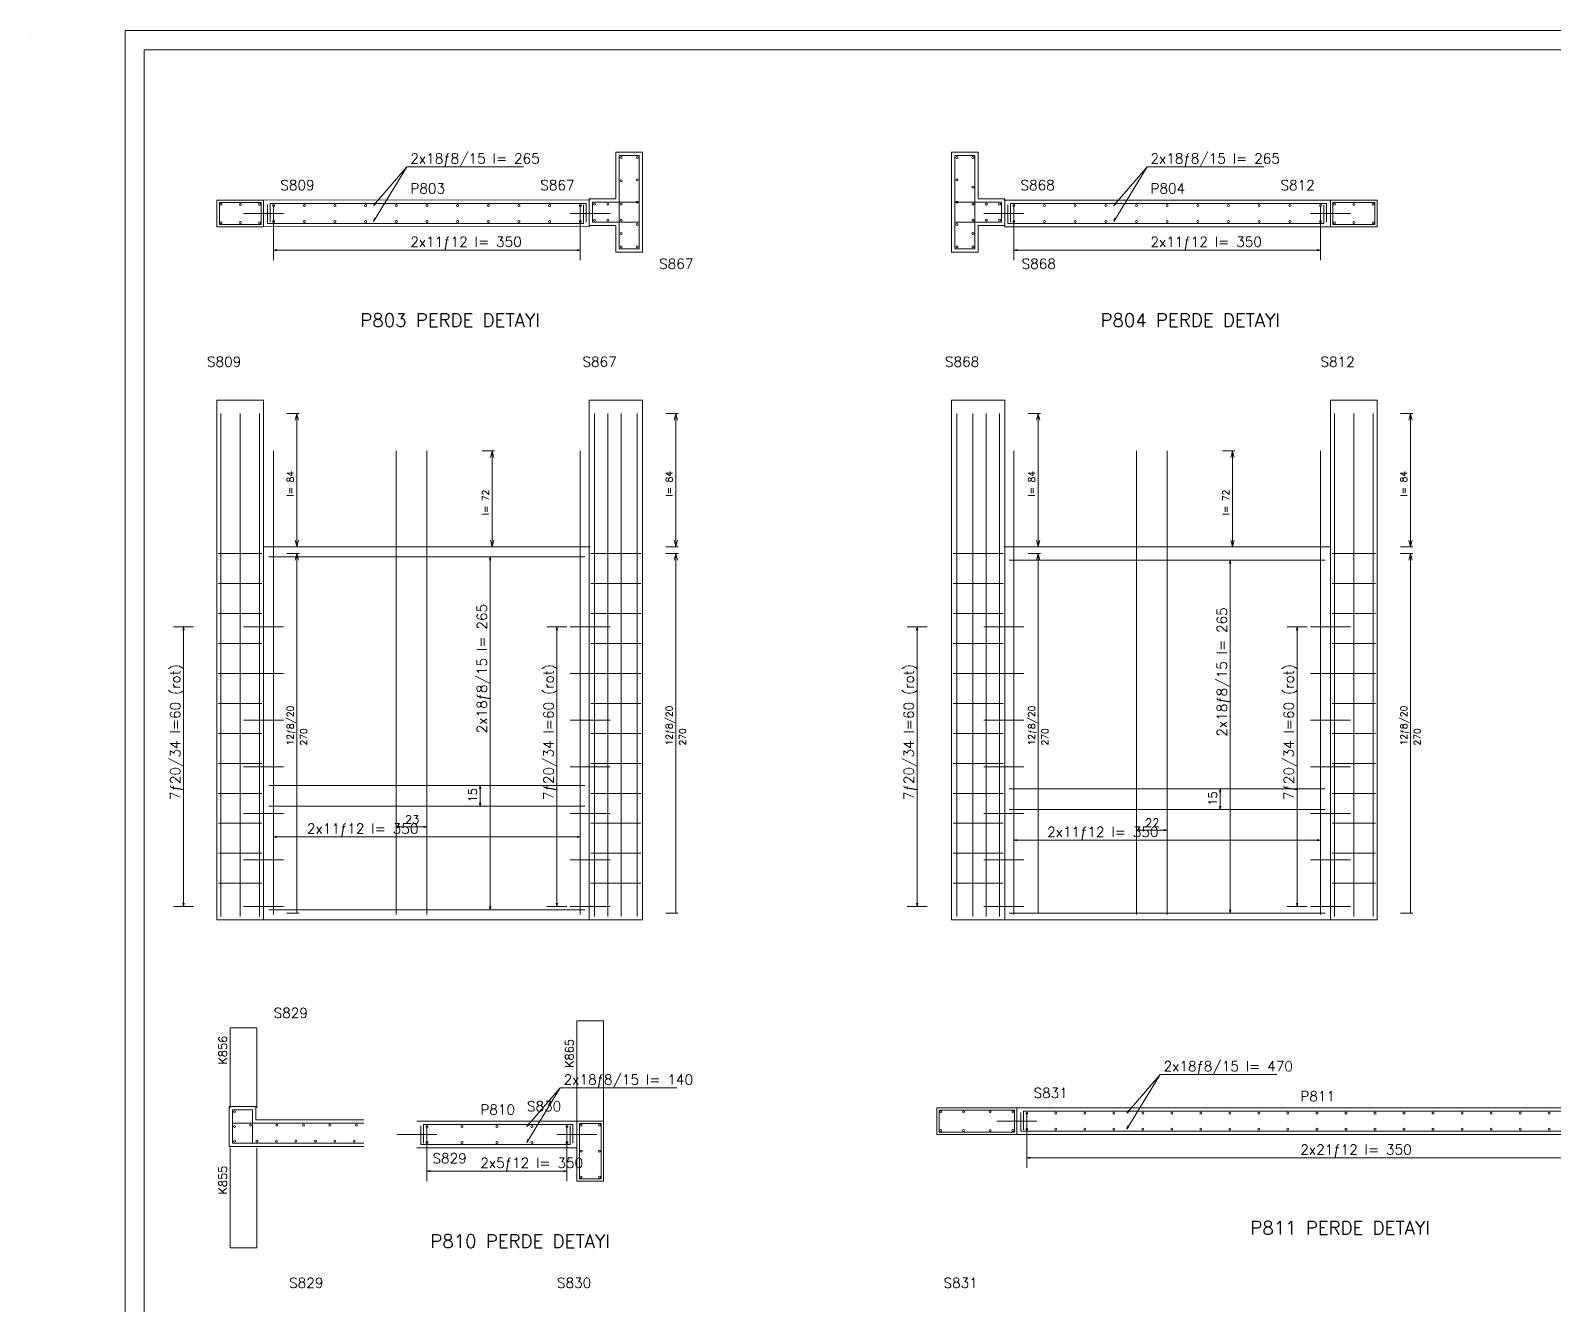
# Model space of a CAD drawing. Header units: inches. Extents: x -0.78 to 0.31, y 1.71 to 2.55.
# Drawn here: x -0.7765 to -0.3196, y 2.1686 to 2.5509 of the extents above; entities that cross this region are included whole.
import ezdxf

# ---------------------------------------------------------------- set-up
doc = ezdxf.new("R2010")
doc.units = ezdxf.units.IN
doc.header["$MEASUREMENT"] = 0
doc.linetypes.add('HIDDEN', pattern=[0.006, 0.002, -0.002, 0.002])
for name, color, linetype, lineweight in [('DONATI', 84, 'Continuous', 0), ('OLCU', 1, 'Continuous', 0), ('PENC2', 1, 'Continuous', 0), ('PENC3', 5, 'Continuous', 0), ('PENC4', 84, 'Continuous', 0), ('PENH2', 1, 'HIDDEN', 0)]:
    doc.layers.add(name, color=color, linetype=linetype, lineweight=lineweight)
doc.styles.add('RomanSTA', font='RomanSTA.ttf')

msp = doc.modelspace()

# ---------------------------------------------------------------- linework, layer by layer
at = {"layer": 'DONATI', "linetype": 'Continuous'}
for p, q in [((-0.59394, 2.51335), (-0.59994, 2.51335)), ((-0.59994, 2.51335), (-0.59994, 2.48535)), ((-0.59394, 2.48535), (-0.59394, 2.51335)), ((-0.49318, 2.51335), (-0.49918, 2.51335)), ((-0.49918, 2.51335), (-0.49918, 2.48535)), ((-0.49318, 2.48535), (-0.49318, 2.51335)), ((-0.71987, 2.49925), (-0.71987, 2.49265)), ((-0.71987, 2.49925), (-0.70729, 2.49925)), ((-0.71987, 2.49925), (-0.70729, 2.49925)), ((-0.71258, 2.49595), (-0.70058, 2.49595)), ((-0.70729, 2.49925), (-0.70729, 2.49265)), ((-0.70538, 2.49295), (-0.70538, 2.49855)), ((-0.70458, 2.49895), (-0.60978, 2.49895)), ((-0.70458, 2.49895), (-0.70458, 2.49335)), ((-0.61458, 2.49595), (-0.60258, 2.49595)), ((-0.61058, 2.49295), (-0.61058, 2.49855)), ((-0.60978, 2.49895), (-0.60978, 2.49335)), ((-0.59394, 2.49935), (-0.60794, 2.49935)), ((-0.60794, 2.49935), (-0.60794, 2.49335)), ((-0.48518, 2.49935), (-0.49918, 2.49935)), ((-0.49054, 2.49595), (-0.47854, 2.49595)), ((-0.48518, 2.49335), (-0.48518, 2.49935)), ((-0.48334, 2.49295), (-0.48334, 2.49855)), ((-0.48254, 2.49895), (-0.38774, 2.49895)), ((-0.48254, 2.49895), (-0.48254, 2.49335)), ((-0.39254, 2.49595), (-0.38054, 2.49595)), ((-0.38854, 2.49295), (-0.38854, 2.49855)), ((-0.38774, 2.49895), (-0.38774, 2.49335)), ((-0.38583, 2.49925), (-0.38583, 2.49265)), ((-0.38583, 2.49925), (-0.37325, 2.49925)), ((-0.38583, 2.49925), (-0.37325, 2.49925)), ((-0.37325, 2.49925), (-0.37325, 2.49265)), ((-0.71987, 2.49265), (-0.70729, 2.49265)), ((-0.70538, 2.49295), (-0.61058, 2.49295)), ((-0.60794, 2.49335), (-0.59394, 2.49335)), ((-0.49918, 2.49335), (-0.48518, 2.49335)), ((-0.48334, 2.49295), (-0.38854, 2.49295)), ((-0.38583, 2.49265), (-0.37325, 2.49265)), ((-0.59994, 2.48535), (-0.59394, 2.48535)), ((-0.49918, 2.48535), (-0.49318, 2.48535)), ((-0.71938, 2.43595), (-0.71938, 2.28495)), ((-0.71358, 2.43595), (-0.71358, 2.28495)), ((-0.70778, 2.43595), (-0.70778, 2.28495)), ((-0.60734, 2.43595), (-0.60734, 2.28495)), ((-0.60334, 2.43595), (-0.60334, 2.28495)), ((-0.59934, 2.43595), (-0.59934, 2.28495)), ((-0.59454, 2.43595), (-0.59454, 2.28495)), ((-0.49858, 2.43595), (-0.49858, 2.28495)), ((-0.49378, 2.43595), (-0.49378, 2.28495)), ((-0.48978, 2.43595), (-0.48978, 2.28495)), ((-0.48578, 2.43595), (-0.48578, 2.28495)), ((-0.38534, 2.43595), (-0.38534, 2.28495)), ((-0.37954, 2.43595), (-0.37954, 2.28495)), ((-0.37374, 2.43595), (-0.37374, 2.28495)), ((-0.70358, 2.42475), (-0.70358, 2.28555)), ((-0.66678, 2.42475), (-0.66678, 2.28555)), ((-0.65758, 2.42475), (-0.65758, 2.28555)), ((-0.61158, 2.42475), (-0.61158, 2.28555)), ((-0.48154, 2.42475), (-0.48154, 2.28555)), ((-0.44474, 2.42475), (-0.44474, 2.28555)), ((-0.43554, 2.42475), (-0.43554, 2.28555)), ((-0.38954, 2.42475), (-0.38954, 2.28555)), ((-0.72008, 2.39395), (-0.70708, 2.39395)), ((-0.70498, 2.39295), (-0.61018, 2.39295)), ((-0.60844, 2.39395), (-0.59344, 2.39395)), ((-0.49968, 2.39395), (-0.48468, 2.39395)), ((-0.48294, 2.39195), (-0.38814, 2.39195)), ((-0.38604, 2.39395), (-0.37304, 2.39395)), ((-0.72008, 2.38495), (-0.70708, 2.38495)), ((-0.60844, 2.38495), (-0.59344, 2.38495)), ((-0.49968, 2.38495), (-0.48468, 2.38495)), ((-0.38604, 2.38495), (-0.37304, 2.38495)), ((-0.72008, 2.37595), (-0.70708, 2.37595)), ((-0.71258, 2.37195), (-0.70058, 2.37195)), ((-0.61458, 2.37195), (-0.60258, 2.37195)), ((-0.60844, 2.37595), (-0.59344, 2.37595)), ((-0.49968, 2.37595), (-0.48468, 2.37595)), ((-0.49054, 2.37195), (-0.47854, 2.37195)), ((-0.39254, 2.37195), (-0.38054, 2.37195)), ((-0.38604, 2.37595), (-0.37304, 2.37595)), ((-0.72008, 2.36695), (-0.70708, 2.36695)), ((-0.60844, 2.36695), (-0.59344, 2.36695)), ((-0.49968, 2.36695), (-0.48468, 2.36695)), ((-0.38604, 2.36695), (-0.37304, 2.36695)), ((-0.72008, 2.35795), (-0.70708, 2.35795)), ((-0.71258, 2.35795), (-0.70058, 2.35795)), ((-0.61458, 2.35795), (-0.60258, 2.35795)), ((-0.60844, 2.35795), (-0.59344, 2.35795)), ((-0.49968, 2.35795), (-0.48468, 2.35795)), ((-0.49054, 2.35795), (-0.47854, 2.35795)), ((-0.39254, 2.35795), (-0.38054, 2.35795)), ((-0.38604, 2.35795), (-0.37304, 2.35795)), ((-0.72008, 2.34895), (-0.70708, 2.34895)), ((-0.60844, 2.34895), (-0.59344, 2.34895)), ((-0.49968, 2.34895), (-0.48468, 2.34895)), ((-0.38604, 2.34895), (-0.37304, 2.34895)), ((-0.72008, 2.33995), (-0.70708, 2.33995)), ((-0.71258, 2.34395), (-0.70058, 2.34395)), ((-0.61458, 2.34395), (-0.60258, 2.34395)), ((-0.60844, 2.33995), (-0.59344, 2.33995)), ((-0.49968, 2.33995), (-0.48468, 2.33995)), ((-0.49054, 2.34395), (-0.47854, 2.34395)), ((-0.39254, 2.34395), (-0.38054, 2.34395)), ((-0.38604, 2.33995), (-0.37304, 2.33995)), ((-0.72008, 2.33095), (-0.70708, 2.33095)), ((-0.60844, 2.33095), (-0.59344, 2.33095)), ((-0.49968, 2.33095), (-0.48468, 2.33095)), ((-0.38604, 2.33095), (-0.37304, 2.33095)), ((-0.71258, 2.32995), (-0.70058, 2.32995)), ((-0.61458, 2.32995), (-0.60258, 2.32995)), ((-0.49054, 2.32995), (-0.47854, 2.32995)), ((-0.39254, 2.32995), (-0.38054, 2.32995)), ((-0.72008, 2.32195), (-0.70708, 2.32195)), ((-0.70498, 2.32435), (-0.61018, 2.32435)), ((-0.60844, 2.32195), (-0.59344, 2.32195)), ((-0.49968, 2.32195), (-0.48468, 2.32195)), ((-0.48294, 2.32335), (-0.38814, 2.32335)), ((-0.38604, 2.32195), (-0.37304, 2.32195)), ((-0.70498, 2.31815), (-0.61018, 2.31815)), ((-0.48294, 2.31715), (-0.38814, 2.31715)), ((-0.72008, 2.31295), (-0.70708, 2.31295)), ((-0.71258, 2.31595), (-0.70058, 2.31595)), ((-0.61458, 2.31595), (-0.60258, 2.31595)), ((-0.60844, 2.31295), (-0.59344, 2.31295)), ((-0.49968, 2.31295), (-0.48468, 2.31295)), ((-0.49054, 2.31595), (-0.47854, 2.31595)), ((-0.39254, 2.31595), (-0.38054, 2.31595)), ((-0.38604, 2.31295), (-0.37304, 2.31295)), ((-0.72008, 2.30395), (-0.70708, 2.30395)), ((-0.60844, 2.30395), (-0.59344, 2.30395)), ((-0.49968, 2.30395), (-0.48468, 2.30395)), ((-0.38604, 2.30395), (-0.37304, 2.30395)), ((-0.71258, 2.30195), (-0.70058, 2.30195)), ((-0.61458, 2.30195), (-0.60258, 2.30195)), ((-0.49054, 2.30195), (-0.47854, 2.30195)), ((-0.39254, 2.30195), (-0.38054, 2.30195)), ((-0.72008, 2.29495), (-0.70708, 2.29495)), ((-0.60844, 2.29495), (-0.59344, 2.29495)), ((-0.49968, 2.29495), (-0.48468, 2.29495)), ((-0.38604, 2.29495), (-0.37304, 2.29495)), ((-0.71258, 2.28795), (-0.70058, 2.28795)), ((-0.70498, 2.28695), (-0.61018, 2.28695)), ((-0.61458, 2.28795), (-0.60258, 2.28795)), ((-0.49054, 2.28795), (-0.47854, 2.28795)), ((-0.48294, 2.28595), (-0.38814, 2.28595)), ((-0.39254, 2.28795), (-0.38054, 2.28795)), ((-0.70994, 2.22695), (-0.71594, 2.22695)), ((-0.71594, 2.22695), (-0.71594, 2.21695)), ((-0.70994, 2.21695), (-0.70994, 2.22695)), ((-0.50391, 2.22685), (-0.50391, 2.22025)), ((-0.50391, 2.22685), (-0.48133, 2.22685)), ((-0.50391, 2.22685), (-0.48133, 2.22685)), ((-0.48133, 2.22685), (-0.48133, 2.22025)), ((-0.47942, 2.22055), (-0.47942, 2.22615)), ((-0.47862, 2.22655), (-0.30174, 2.22655)), ((-0.47862, 2.22655), (-0.47862, 2.22095)), ((-0.71594, 2.22295), (-0.71594, 2.21695)), ((-0.67654, 2.22295), (-0.71594, 2.22295)), ((-0.65938, 2.21655), (-0.65938, 2.22215)), ((-0.65858, 2.22255), (-0.61378, 2.22255)), ((-0.65858, 2.22255), (-0.65858, 2.21695)), ((-0.61458, 2.21655), (-0.61458, 2.22215)), ((-0.61378, 2.22255), (-0.61378, 2.21695)), ((-0.61187, 2.22285), (-0.61187, 2.20625)), ((-0.61187, 2.22285), (-0.60529, 2.22285)), ((-0.61187, 2.22285), (-0.60529, 2.22285)), ((-0.60529, 2.22285), (-0.60529, 2.20625)), ((-0.48662, 2.22355), (-0.47462, 2.22355)), ((-0.71594, 2.21695), (-0.70994, 2.21695)), ((-0.71594, 2.21695), (-0.67654, 2.21695)), ((-0.66658, 2.21955), (-0.65458, 2.21955)), ((-0.65938, 2.21655), (-0.61458, 2.21655)), ((-0.61858, 2.21955), (-0.60658, 2.21955)), ((-0.50391, 2.22025), (-0.48133, 2.22025)), ((-0.47942, 2.22055), (-0.30254, 2.22055)), ((-0.61187, 2.20625), (-0.60529, 2.20625))]:
    msp.add_line(p, q, dxfattribs=at)
at = {"layer": 'DONATI'}
for centre in [(-0.59934, 2.51275), (-0.59454, 2.51275), (-0.49858, 2.51275), (-0.49378, 2.51275), (-0.59934, 2.50575), (-0.59454, 2.50605), (-0.49858, 2.50605), (-0.49378, 2.50385), (-0.59454, 2.49935), (-0.49858, 2.49935), (-0.71938, 2.49875), (-0.71358, 2.49865), (-0.70778, 2.49875), (-0.70358, 2.49835), (-0.69438, 2.49835), (-0.68518, 2.49835), (-0.67598, 2.49835), (-0.66678, 2.49835), (-0.65758, 2.49835), (-0.64838, 2.49835), (-0.63918, 2.49835), (-0.62998, 2.49835), (-0.62078, 2.49835), (-0.61158, 2.49835), (-0.60734, 2.49875), (-0.60334, 2.49875), (-0.59934, 2.49875), (-0.49378, 2.49875), (-0.48978, 2.49875), (-0.48578, 2.49875), (-0.48154, 2.49835), (-0.47234, 2.49835), (-0.46314, 2.49835), (-0.45394, 2.49835), (-0.44474, 2.49835), (-0.43554, 2.49835), (-0.42634, 2.49835), (-0.41714, 2.49835), (-0.40794, 2.49835), (-0.39874, 2.49835), (-0.38954, 2.49835), (-0.38534, 2.49875), (-0.37954, 2.49865), (-0.37374, 2.49875), (-0.71938, 2.49315), (-0.71358, 2.49325), (-0.70778, 2.49315), (-0.70358, 2.49355), (-0.69438, 2.49355), (-0.68518, 2.49355), (-0.67598, 2.49355), (-0.66678, 2.49355), (-0.65758, 2.49355), (-0.64838, 2.49355), (-0.63918, 2.49355), (-0.62998, 2.49355), (-0.62078, 2.49355), (-0.61158, 2.49355), (-0.60734, 2.49395), (-0.60334, 2.49395), (-0.59934, 2.49395), (-0.59934, 2.48995), (-0.59454, 2.49265), (-0.49858, 2.49265), (-0.49378, 2.49395), (-0.49378, 2.48995), (-0.48978, 2.49395), (-0.48578, 2.49395), (-0.48154, 2.49355), (-0.47234, 2.49355), (-0.46314, 2.49355), (-0.45394, 2.49355), (-0.44474, 2.49355), (-0.43554, 2.49355), (-0.42634, 2.49355), (-0.41714, 2.49355), (-0.40794, 2.49355), (-0.39874, 2.49355), (-0.38954, 2.49355), (-0.38534, 2.49315), (-0.37954, 2.49325), (-0.37374, 2.49315), (-0.59934, 2.48595), (-0.59454, 2.48595), (-0.49858, 2.48595), (-0.49378, 2.48595), (-0.71534, 2.22635), (-0.71534, 2.22635), (-0.50342, 2.22635), (-0.49662, 2.22635), (-0.48862, 2.22635), (-0.48182, 2.22635), (-0.47762, 2.22595), (-0.46892, 2.22595), (-0.46021, 2.22595), (-0.45151, 2.22595), (-0.44281, 2.22595), (-0.4341, 2.22595), (-0.4254, 2.22595), (-0.41669, 2.22595), (-0.40799, 2.22595), (-0.39929, 2.22595), (-0.39058, 2.22595), (-0.38188, 2.22595), (-0.37317, 2.22595), (-0.36447, 2.22595), (-0.35577, 2.22595), (-0.34706, 2.22595), (-0.33836, 2.22595), (-0.32965, 2.22595), (-0.32095, 2.22595), (-0.71534, 2.22195), (-0.71054, 2.22235), (-0.7026, 2.22235), (-0.69465, 2.22235), (-0.68671, 2.22235), (-0.67876, 2.22235), (-0.65758, 2.22195), (-0.64708, 2.22195), (-0.63658, 2.22195), (-0.62608, 2.22195), (-0.61558, 2.22195), (-0.61138, 2.22235), (-0.60578, 2.22235), (-0.50342, 2.22075), (-0.49662, 2.22075), (-0.48862, 2.22075), (-0.48182, 2.22075), (-0.47762, 2.22115), (-0.46892, 2.22115), (-0.46021, 2.22115), (-0.45151, 2.22115), (-0.44281, 2.22115), (-0.4341, 2.22115), (-0.4254, 2.22115), (-0.41669, 2.22115), (-0.40799, 2.22115), (-0.39929, 2.22115), (-0.39058, 2.22115), (-0.38188, 2.22115), (-0.37317, 2.22115), (-0.36447, 2.22115), (-0.35577, 2.22115), (-0.34706, 2.22115), (-0.33836, 2.22115), (-0.32965, 2.22115), (-0.32095, 2.22115), (-0.71534, 2.21755), (-0.70859, 2.21755), (-0.70276, 2.21755), (-0.69693, 2.21755), (-0.69109, 2.21755), (-0.68526, 2.21755), (-0.67943, 2.21755), (-0.65758, 2.21715), (-0.64708, 2.21715), (-0.63658, 2.21715), (-0.62608, 2.21715), (-0.61558, 2.21715), (-0.61128, 2.21455), (-0.60588, 2.21455), (-0.61138, 2.20675), (-0.60578, 2.20675)]:
    msp.add_circle(centre, 0.0003, dxfattribs=at)
at = {"layer": 'OLCU', "linetype": 'Continuous'}
for p, q in [((-0.67358, 2.49835), (-0.66358, 2.50995)), ((-0.67358, 2.49355), (-0.66358, 2.50995)), ((-0.66358, 2.50995), (-0.62858, 2.50995)), ((-0.45154, 2.49835), (-0.44154, 2.50995)), ((-0.45154, 2.49355), (-0.44154, 2.50995)), ((-0.44154, 2.50995), (-0.40654, 2.50995)), ((-0.70358, 2.49835), (-0.70358, 2.48195)), ((-0.67358, 2.49835), (-0.67303, 2.49925)), ((-0.67358, 2.49835), (-0.67275, 2.49895)), ((-0.61158, 2.49835), (-0.61158, 2.48195)), ((-0.48154, 2.49835), (-0.48154, 2.48195)), ((-0.45154, 2.49835), (-0.45099, 2.49925)), ((-0.45154, 2.49835), (-0.45071, 2.49895)), ((-0.38954, 2.49835), (-0.38954, 2.48195)), ((-0.67358, 2.49355), (-0.67337, 2.49455)), ((-0.67358, 2.49355), (-0.67301, 2.49445)), ((-0.45154, 2.49355), (-0.45133, 2.49455)), ((-0.45154, 2.49355), (-0.45097, 2.49445)), ((-0.70358, 2.48495), (-0.7026, 2.48515)), ((-0.70358, 2.48495), (-0.7026, 2.48475)), ((-0.70358, 2.48495), (-0.61158, 2.48495)), ((-0.61158, 2.48495), (-0.61256, 2.48515)), ((-0.61158, 2.48495), (-0.61256, 2.48475)), ((-0.48154, 2.48495), (-0.48056, 2.48515)), ((-0.48154, 2.48495), (-0.48056, 2.48475)), ((-0.48154, 2.48495), (-0.38954, 2.48495)), ((-0.38954, 2.48495), (-0.39052, 2.48515)), ((-0.38954, 2.48495), (-0.39052, 2.48475)), ((-0.69958, 2.43595), (-0.69588, 2.43595)), ((-0.69658, 2.43595), (-0.69708, 2.43395)), ((-0.69658, 2.39595), (-0.69658, 2.43595)), ((-0.69658, 2.43595), (-0.69608, 2.43395)), ((-0.58594, 2.43595), (-0.58224, 2.43595)), ((-0.58294, 2.43595), (-0.58344, 2.43395)), ((-0.58294, 2.39595), (-0.58294, 2.43595)), ((-0.58294, 2.43595), (-0.58244, 2.43395)), ((-0.47718, 2.43595), (-0.47348, 2.43595)), ((-0.47418, 2.43595), (-0.47468, 2.43395)), ((-0.47418, 2.39595), (-0.47418, 2.43595)), ((-0.47418, 2.43595), (-0.47368, 2.43395)), ((-0.36554, 2.43595), (-0.36184, 2.43595)), ((-0.36254, 2.43595), (-0.36304, 2.43395)), ((-0.36254, 2.39595), (-0.36254, 2.43595)), ((-0.36254, 2.43595), (-0.36204, 2.43395)), ((-0.64098, 2.42475), (-0.63728, 2.42475)), ((-0.63798, 2.42475), (-0.63848, 2.42275)), ((-0.63798, 2.39595), (-0.63798, 2.42475)), ((-0.63798, 2.42475), (-0.63748, 2.42275)), ((-0.41894, 2.42475), (-0.41524, 2.42475)), ((-0.41594, 2.42475), (-0.41644, 2.42275)), ((-0.41594, 2.39595), (-0.41594, 2.42475)), ((-0.41594, 2.42475), (-0.41544, 2.42275)), ((-0.69958, 2.39595), (-0.69588, 2.39595)), ((-0.69658, 2.39595), (-0.69708, 2.39795)), ((-0.69658, 2.39595), (-0.69608, 2.39795)), ((-0.63798, 2.39595), (-0.63848, 2.39795)), ((-0.63798, 2.39595), (-0.63748, 2.39795)), ((-0.58594, 2.39595), (-0.58224, 2.39595)), ((-0.58294, 2.39595), (-0.58344, 2.39795)), ((-0.58294, 2.39595), (-0.58244, 2.39795)), ((-0.47718, 2.39595), (-0.47348, 2.39595)), ((-0.47418, 2.39595), (-0.47468, 2.39795)), ((-0.47418, 2.39595), (-0.47368, 2.39795)), ((-0.41594, 2.39595), (-0.41644, 2.39795)), ((-0.41594, 2.39595), (-0.41544, 2.39795)), ((-0.36554, 2.39595), (-0.36184, 2.39595)), ((-0.36254, 2.39595), (-0.36304, 2.39795)), ((-0.36254, 2.39595), (-0.36204, 2.39795)), ((-0.69958, 2.39395), (-0.69588, 2.39395)), ((-0.69658, 2.39395), (-0.69708, 2.39195)), ((-0.69658, 2.39395), (-0.69658, 2.28595)), ((-0.69658, 2.39395), (-0.69608, 2.39195)), ((-0.63862, 2.39295), (-0.63882, 2.39195)), ((-0.63862, 2.39295), (-0.63843, 2.39195)), ((-0.63862, 2.28695), (-0.63862, 2.39295)), ((-0.58594, 2.39395), (-0.58224, 2.39395)), ((-0.58294, 2.39395), (-0.58344, 2.39195)), ((-0.58294, 2.39395), (-0.58294, 2.28595)), ((-0.58294, 2.39395), (-0.58244, 2.39195)), ((-0.47718, 2.39395), (-0.47348, 2.39395)), ((-0.47418, 2.39395), (-0.47468, 2.39195)), ((-0.47418, 2.39395), (-0.47418, 2.28595)), ((-0.47418, 2.39395), (-0.47368, 2.39195)), ((-0.41658, 2.39195), (-0.41678, 2.39095)), ((-0.41658, 2.39195), (-0.41639, 2.39095)), ((-0.41658, 2.28595), (-0.41658, 2.39195)), ((-0.36554, 2.39395), (-0.36184, 2.39395)), ((-0.36254, 2.39395), (-0.36304, 2.39195)), ((-0.36254, 2.39395), (-0.36254, 2.28595)), ((-0.36254, 2.39395), (-0.36204, 2.39195)), ((-0.73358, 2.37195), (-0.72758, 2.37195)), ((-0.73058, 2.37195), (-0.73078, 2.37095)), ((-0.73058, 2.37195), (-0.73039, 2.37095)), ((-0.73058, 2.37195), (-0.73058, 2.28795)), ((-0.62158, 2.37195), (-0.61558, 2.37195)), ((-0.61858, 2.37195), (-0.61878, 2.37095)), ((-0.61858, 2.37195), (-0.61839, 2.37095)), ((-0.61858, 2.37195), (-0.61858, 2.28795)), ((-0.51354, 2.37195), (-0.50754, 2.37195)), ((-0.51054, 2.37195), (-0.51074, 2.37095)), ((-0.51054, 2.37195), (-0.51035, 2.37095)), ((-0.51054, 2.37195), (-0.51054, 2.28795)), ((-0.39954, 2.37195), (-0.39354, 2.37195)), ((-0.39654, 2.37195), (-0.39674, 2.37095)), ((-0.39654, 2.37195), (-0.39635, 2.37095)), ((-0.39654, 2.37195), (-0.39654, 2.28795)), ((-0.64162, 2.32435), (-0.64182, 2.32335)), ((-0.64162, 2.32435), (-0.64143, 2.32335)), ((-0.64162, 2.32435), (-0.64162, 2.31815)), ((-0.41958, 2.32335), (-0.41978, 2.32235)), ((-0.41958, 2.32335), (-0.41939, 2.32235)), ((-0.41958, 2.32335), (-0.41958, 2.31715)), ((-0.64162, 2.31815), (-0.64182, 2.31915)), ((-0.64162, 2.31815), (-0.64143, 2.31915)), ((-0.41958, 2.31715), (-0.41978, 2.31815)), ((-0.41958, 2.31715), (-0.41939, 2.31815)), ((-0.66678, 2.31185), (-0.6658, 2.31205)), ((-0.65758, 2.31185), (-0.65856, 2.31205)), ((-0.70358, 2.30885), (-0.7026, 2.30905)), ((-0.70358, 2.30885), (-0.7026, 2.30865)), ((-0.70358, 2.30885), (-0.61158, 2.30885)), ((-0.66678, 2.31185), (-0.6658, 2.31165)), ((-0.66678, 2.31185), (-0.65758, 2.31185)), ((-0.65758, 2.31185), (-0.65856, 2.31165)), ((-0.61158, 2.30885), (-0.61256, 2.30905)), ((-0.61158, 2.30885), (-0.61256, 2.30865)), ((-0.48154, 2.30785), (-0.48056, 2.30805)), ((-0.48154, 2.30785), (-0.48056, 2.30765)), ((-0.48154, 2.30785), (-0.38954, 2.30785)), ((-0.44474, 2.31085), (-0.44376, 2.31105)), ((-0.44474, 2.31085), (-0.44376, 2.31065)), ((-0.44474, 2.31085), (-0.43554, 2.31085)), ((-0.43554, 2.31085), (-0.43652, 2.31105)), ((-0.43554, 2.31085), (-0.43652, 2.31065)), ((-0.38954, 2.30785), (-0.39052, 2.30805)), ((-0.38954, 2.30785), (-0.39052, 2.30765)), ((-0.73358, 2.28795), (-0.72758, 2.28795)), ((-0.73058, 2.28795), (-0.73078, 2.28895)), ((-0.73058, 2.28795), (-0.73039, 2.28895)), ((-0.69958, 2.28595), (-0.69588, 2.28595)), ((-0.63862, 2.28695), (-0.63882, 2.28795)), ((-0.63862, 2.28695), (-0.63843, 2.28795)), ((-0.62158, 2.28795), (-0.61558, 2.28795)), ((-0.61858, 2.28795), (-0.61878, 2.28895)), ((-0.61858, 2.28795), (-0.61839, 2.28895)), ((-0.58594, 2.28595), (-0.58224, 2.28595)), ((-0.51354, 2.28795), (-0.50754, 2.28795)), ((-0.51054, 2.28795), (-0.51074, 2.28895)), ((-0.51054, 2.28795), (-0.51035, 2.28895)), ((-0.47718, 2.28595), (-0.47348, 2.28595)), ((-0.41658, 2.28595), (-0.41678, 2.28695)), ((-0.41658, 2.28595), (-0.41639, 2.28695)), ((-0.39954, 2.28795), (-0.39354, 2.28795)), ((-0.39654, 2.28795), (-0.39674, 2.28895)), ((-0.39654, 2.28795), (-0.39635, 2.28895)), ((-0.36554, 2.28595), (-0.36184, 2.28595)), ((-0.44762, 2.22595), (-0.43762, 2.23755)), ((-0.44762, 2.22115), (-0.43762, 2.23755)), ((-0.43762, 2.23755), (-0.40262, 2.23755)), ((-0.62758, 2.22195), (-0.61758, 2.23355)), ((-0.62758, 2.21715), (-0.61758, 2.23355)), ((-0.61758, 2.23355), (-0.58258, 2.23355)), ((-0.47762, 2.22595), (-0.47762, 2.20955)), ((-0.44762, 2.22595), (-0.44707, 2.22675)), ((-0.44762, 2.22595), (-0.44679, 2.22655)), ((-0.65758, 2.22195), (-0.65758, 2.20555)), ((-0.62758, 2.22195), (-0.62703, 2.22285)), ((-0.62758, 2.22195), (-0.62675, 2.22255)), ((-0.61558, 2.22195), (-0.61558, 2.20555)), ((-0.44762, 2.22115), (-0.44741, 2.22215)), ((-0.44762, 2.22115), (-0.44705, 2.22195)), ((-0.62758, 2.21715), (-0.62737, 2.21815)), ((-0.62758, 2.21715), (-0.62701, 2.21805)), ((-0.47762, 2.21255), (-0.47664, 2.21275)), ((-0.47762, 2.21255), (-0.47664, 2.21235)), ((-0.47762, 2.21255), (-0.30354, 2.21255)), ((-0.65758, 2.20855), (-0.6566, 2.20875)), ((-0.65758, 2.20855), (-0.6566, 2.20835)), ((-0.65758, 2.20855), (-0.61558, 2.20855)), ((-0.61558, 2.20855), (-0.61656, 2.20875)), ((-0.61558, 2.20855), (-0.61656, 2.20835))]:
    msp.add_line(p, q, dxfattribs=at)
at = {"layer": 'PENC2', "linetype": 'Continuous'}
for p, q in [((-0.61258, 2.25365), (-0.61258, 2.22355)), ((-0.60458, 2.25365), (-0.60458, 2.22365)), ((-0.71658, 2.25155), (-0.71658, 2.22755)), ((-0.70858, 2.25155), (-0.70858, 2.22755)), ((-0.71658, 2.21555), (-0.71658, 2.18555)), ((-0.70858, 2.21555), (-0.70858, 2.18555))]:
    msp.add_line(p, q, dxfattribs=at)
at = {"layer": 'PENC3', "linetype": 'Continuous'}
for p, q in [((-0.59294, 2.51435), (-0.60094, 2.51435)), ((-0.60094, 2.51435), (-0.60094, 2.50035)), ((-0.59294, 2.48435), (-0.59294, 2.51435)), ((-0.49218, 2.51435), (-0.50018, 2.51435)), ((-0.50018, 2.51435), (-0.50018, 2.48435)), ((-0.49218, 2.50035), (-0.49218, 2.51435)), ((-0.72058, 2.49995), (-0.72058, 2.49195)), ((-0.72058, 2.49995), (-0.70658, 2.49995)), ((-0.70658, 2.49995), (-0.60858, 2.50005)), ((-0.70658, 2.49995), (-0.70658, 2.49195)), ((-0.60094, 2.50035), (-0.60894, 2.50035)), ((-0.60894, 2.50035), (-0.60894, 2.49235)), ((-0.48418, 2.50035), (-0.49218, 2.50035)), ((-0.48454, 2.49995), (-0.38654, 2.49995)), ((-0.48418, 2.49235), (-0.48418, 2.50035)), ((-0.38654, 2.49995), (-0.38654, 2.49195)), ((-0.38654, 2.49995), (-0.37254, 2.49995)), ((-0.37254, 2.49995), (-0.37254, 2.49195)), ((-0.72058, 2.49195), (-0.70658, 2.49195)), ((-0.70658, 2.49195), (-0.60858, 2.49205)), ((-0.60894, 2.49235), (-0.60094, 2.49235)), ((-0.60094, 2.49235), (-0.60094, 2.48435)), ((-0.49218, 2.48435), (-0.49218, 2.49235)), ((-0.49218, 2.49235), (-0.48418, 2.49235)), ((-0.48454, 2.49195), (-0.38654, 2.49195)), ((-0.38654, 2.49195), (-0.37254, 2.49195)), ((-0.60094, 2.48435), (-0.59294, 2.48435)), ((-0.50018, 2.48435), (-0.49218, 2.48435)), ((-0.72058, 2.43995), (-0.72058, 2.39595)), ((-0.70658, 2.43995), (-0.70658, 2.39595)), ((-0.60894, 2.43995), (-0.60894, 2.39595)), ((-0.59294, 2.43995), (-0.59294, 2.39595)), ((-0.50018, 2.43995), (-0.50018, 2.39595)), ((-0.48418, 2.43995), (-0.48418, 2.39595)), ((-0.38654, 2.43995), (-0.38654, 2.39595)), ((-0.37254, 2.43995), (-0.37254, 2.39595)), ((-0.72058, 2.39595), (-0.72058, 2.28395)), ((-0.70658, 2.39595), (-0.70658, 2.39595)), ((-0.70658, 2.39595), (-0.70658, 2.39595)), ((-0.70658, 2.39595), (-0.70658, 2.28395)), ((-0.70658, 2.39595), (-0.60858, 2.39595)), ((-0.60894, 2.39595), (-0.60894, 2.28395)), ((-0.59294, 2.39595), (-0.59294, 2.39595)), ((-0.59294, 2.39595), (-0.59294, 2.39595)), ((-0.59294, 2.39595), (-0.59294, 2.28395)), ((-0.50018, 2.39595), (-0.50018, 2.28395)), ((-0.48454, 2.39595), (-0.38654, 2.39595)), ((-0.48418, 2.39595), (-0.48418, 2.39595)), ((-0.48418, 2.39595), (-0.48418, 2.39595)), ((-0.48418, 2.39595), (-0.48418, 2.28395)), ((-0.38654, 2.39595), (-0.38654, 2.28395)), ((-0.37254, 2.39595), (-0.37254, 2.39595)), ((-0.37254, 2.39595), (-0.37254, 2.39595)), ((-0.37254, 2.39595), (-0.37254, 2.28395)), ((-0.72058, 2.28395), (-0.70658, 2.28395)), ((-0.70658, 2.28395), (-0.60858, 2.28395)), ((-0.60894, 2.28395), (-0.59294, 2.28395)), ((-0.50018, 2.28395), (-0.48418, 2.28395)), ((-0.48454, 2.28395), (-0.38654, 2.28395)), ((-0.38654, 2.28395), (-0.37254, 2.28395)), ((-0.71694, 2.22795), (-0.71694, 2.21595)), ((-0.70894, 2.22795), (-0.71694, 2.22795)), ((-0.70894, 2.22395), (-0.70894, 2.22795)), ((-0.50462, 2.22755), (-0.50462, 2.21955)), ((-0.50462, 2.22755), (-0.48062, 2.22755)), ((-0.48062, 2.22755), (-0.30054, 2.22755)), ((-0.48062, 2.22755), (-0.48062, 2.21955)), ((-0.67654, 2.22395), (-0.70894, 2.22395)), ((-0.66058, 2.22355), (-0.61258, 2.22355)), ((-0.61258, 2.22355), (-0.61258, 2.20555)), ((-0.61258, 2.22355), (-0.60458, 2.22355)), ((-0.60458, 2.22355), (-0.60458, 2.20555)), ((-0.50462, 2.21955), (-0.48062, 2.21955)), ((-0.48062, 2.21955), (-0.30054, 2.21955)), ((-0.71694, 2.21595), (-0.67654, 2.21595)), ((-0.66058, 2.21555), (-0.61258, 2.21555)), ((-0.61258, 2.20555), (-0.60458, 2.20555))]:
    msp.add_line(p, q, dxfattribs=at)
at = {"layer": 'PENC3'}
for points in [[(0.31053, 2.55087), (0.31053, 1.71349), (-0.74816, 1.71349), (-0.74816, 2.55087)], [(0.30475, 2.54509), (0.30475, 1.71927), (-0.74238, 1.71927), (-0.74238, 2.54509)]]:
    msp.add_lwpolyline(points, close=True, dxfattribs=at)
at = {"layer": 'PENH2', "linetype": 'HIDDEN'}
for p, q in [((-0.72058, 2.43995), (-0.70658, 2.43995)), ((-0.60894, 2.43995), (-0.59294, 2.43995)), ((-0.50018, 2.43995), (-0.48418, 2.43995)), ((-0.38654, 2.43995), (-0.37254, 2.43995)), ((-0.60458, 2.25365), (-0.61258, 2.25365)), ((-0.70858, 2.25155), (-0.71658, 2.25155)), ((-0.70858, 2.18555), (-0.71658, 2.18555))]:
    msp.add_line(p, q, dxfattribs=at)

# ---------------------------------------------------------------- texts
at = {"layer": 'OLCU', "style": 'RomanSTA'}
for s, height, p in [('l= 84', 0.002, (-0.69758, 2.41095)), ('l= 84', 0.002, (-0.58394, 2.41095)), ('l= 84', 0.002, (-0.47518, 2.41095)), ('l= 84', 0.002, (-0.36354, 2.41095)), ('l= 72', 0.002, (-0.63898, 2.40535)), ('l= 72', 0.002, (-0.41694, 2.40535)), (' 12ƒ8/20', 0.002, (-0.69758, 2.33495)), (' 12ƒ8/20', 0.002, (-0.58394, 2.33495)), (' 12ƒ8/20', 0.002, (-0.47518, 2.33495)), (' 12ƒ8/20', 0.002, (-0.36354, 2.33495)), (' 270', 0.002, (-0.69358, 2.33495)), (' 270', 0.002, (-0.57994, 2.33495)), (' 270', 0.002, (-0.47118, 2.33495)), (' 270', 0.002, (-0.35954, 2.33495)), ('15', 0.0025, (-0.64262, 2.31925)), ('15', 0.0025, (-0.42058, 2.31825))]:
    msp.add_text(s, height=height, rotation=90.0012, dxfattribs=at).set_placement(p)
for s, p in [('23', (-0.66418, 2.31285)), ('22', (-0.44214, 2.31185))]:
    msp.add_text(s, height=0.0025, dxfattribs=at).set_placement(p)
at = {"layer": 'PENC2', "style": 'RomanSTA'}
msp.add_text('5# KOLON DETAY/C:\\Sta4V12\\disari\\nisan06\\TU2b', height=0.000001, dxfattribs=at).set_placement((-0.77654, 2.54995))
at = {"layer": 'PENC3', "style": 'RomanSTA'}
for s, p in [('2x18ƒ8/15 l= 265', (-0.66258, 2.51095)), ('2x18ƒ8/15 l= 265', (-0.44054, 2.51095)), ('S809', (-0.70158, 2.50295)), ('P803', (-0.66258, 2.50195)), ('S867', (-0.62358, 2.50295)), ('S868', (-0.47954, 2.50295)), ('P804', (-0.44054, 2.50195)), ('S812', (-0.40154, 2.50295)), ('2x11ƒ12 l= 350', (-0.66258, 2.48595)), ('2x11ƒ12 l= 350', (-0.44054, 2.48595)), ('S867', (-0.58794, 2.47935)), ('S868', (-0.47918, 2.47935)), ('S809', (-0.72358, 2.44995)), ('S867', (-0.61094, 2.44995)), ('S868', (-0.50218, 2.44995)), ('S812', (-0.38954, 2.44995)), ('2x11ƒ12 l= 350', (-0.69358, 2.30985)), ('2x11ƒ12 l= 350', (-0.47154, 2.30885)), ('S829', (-0.70358, 2.25455)), ('2x18ƒ8/15 l= 470', (-0.43662, 2.23855)), ('2x18ƒ8/15 l= 140', (-0.61658, 2.23455)), ('S831', (-0.47562, 2.23055)), ('P811', (-0.39558, 2.22955)), ('P810', (-0.64158, 2.22555)), ('S830', (-0.62758, 2.22655)), ('2x21ƒ12 l= 350', (-0.39558, 2.21355)), ('S829', (-0.65594, 2.21095)), ('2x5ƒ12 l= 350', (-0.64158, 2.20955)), ('S829', (-0.69894, 2.17355)), ('S830', (-0.61858, 2.17355)), ('S831', (-0.50262, 2.17355))]:
    msp.add_text(s, height=0.003, dxfattribs=at).set_placement(p)
for s, height, p in [('2x18ƒ8/15 l= 265', 0.003, (-0.63962, 2.33995)), ('2x18ƒ8/15 l= 265', 0.003, (-0.41758, 2.33895)), ('7ƒ20/34 l=60 (rot)', 0.003, (-0.73158, 2.31995)), ('7ƒ20/34 l=60 (rot)', 0.003, (-0.61958, 2.31995)), ('7ƒ20/34 l=60 (rot)', 0.003, (-0.51154, 2.31995)), ('7ƒ20/34 l=60 (rot)', 0.003, (-0.39754, 2.31995)), ('K856', 0.0025, (-0.71758, 2.24055)), ('K865', 0.0025, (-0.61358, 2.23955)), ('K855', 0.0025, (-0.71758, 2.20155))]:
    msp.add_text(s, height=height, rotation=90.0012, dxfattribs=at).set_placement(p)
at = {"layer": 'PENC4', "style": 'RomanSTA'}
for s, p in [('P803 PERDE DETAYI', (-0.67758, 2.46195)), ('P804 PERDE DETAYI', (-0.45554, 2.46195)), ('P811 PERDE DETAYI', (-0.41058, 2.18955)), ('P810 PERDE DETAYI', (-0.65658, 2.18555))]:
    msp.add_text(s, height=0.004, dxfattribs=at).set_placement(p)

doc.saveas('drawing.dxf')
